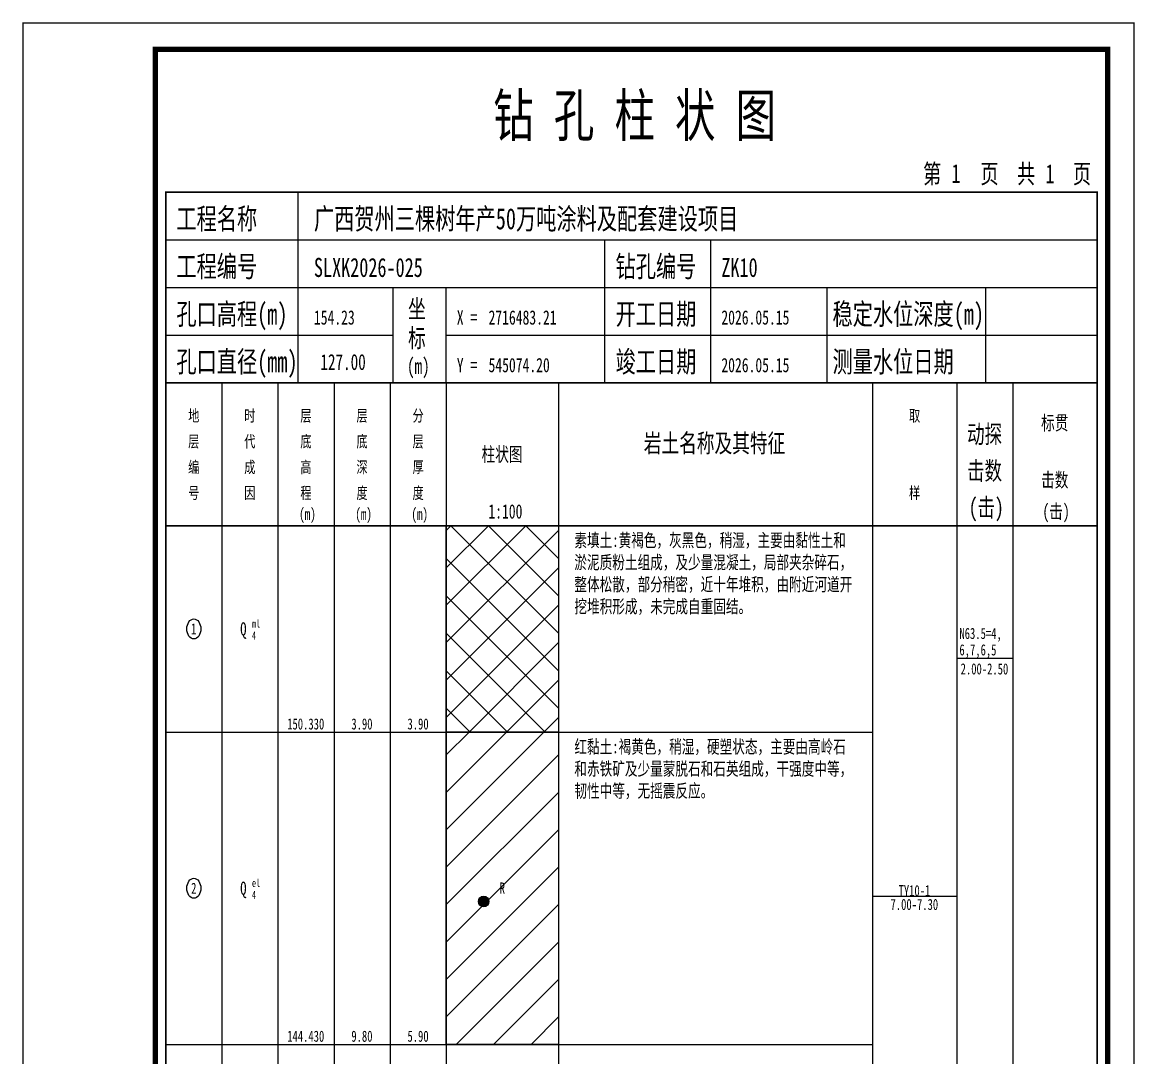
# Model space of a CAD drawing. Extents: x -27 to 2779, y -202 to 95.
# Drawn here: x 2096.9 to 2307.1, y -100.5 to 95.1 of the extents above; entities that cross this region are included whole.
import ezdxf
from ezdxf.enums import TextEntityAlignment as Align

# ---------------------------------------------------------------- set-up
doc = ezdxf.new("R2010")
doc.units = 0
doc.header["$MEASUREMENT"] = 0
doc.layers.add('ZZT_QYBJ', color=7, linetype='Continuous')
doc.layers.add('ZZT_TC', color=7, linetype='Continuous')
doc.styles.add('BODYCONTENT', font='simfang.ttf', dxfattribs={"width": 0.7, "height": 2.5})
doc.styles.add('BODYTITLE', font='simfang.ttf', dxfattribs={"width": 0.7, "height": 3.5})
doc.styles.add('LZ_FONT', font='simfang.ttf', dxfattribs={"width": 0.7, "height": 8})
doc.styles.add('LZ_PMT_BZ', font='simfang.ttf', dxfattribs={"width": 0.7, "height": 3})

# ---------------------------------------------------------------- blocks, each defined once
blk = doc.blocks.new('zztTLqy-yz', base_point=(1, 2))
blk.add_wipeout([(0, 0), (2, 0), (2, 2), (0, 2)])
h = blk.add_hatch(color=1)
edge = h.paths.add_edge_path()
edge.add_arc((1, 1), 1, 0, 360)
at = {"color": 1}
blk.add_circle((1, 1), 1, dxfattribs=at)
blk = doc.blocks.new('block10', base_point=(27, 229))
for p, q in [((52, 229), (52, 265)), ((27, 256), (203, 256)), ((110, 229), (110, 256)), ((130, 229), (130, 256)), ((27, 247), (203, 247)), ((70, 229), (70, 247)), ((80, 229), (80, 247)), ((152, 229), (152, 247)), ((182, 229), (182, 247)), ((27, 238), (70, 238)), ((80, 238), (203, 238))]:
    blk.add_line(p, q)
for points, const_width in [([(0, 0), (210, 0), (210, 297), (0, 297)], 0.25), ([(25, 5), (205, 5), (205, 292), (25, 292)], 1), ([(27, 265), (203, 265), (203, 17), (27, 17)], 0.3)]:
    blk.add_lwpolyline(points, close=True, dxfattribs=dict(const_width=const_width))
at = {"const_width": 0.3}
blk.add_lwpolyline([(27, 229), (203, 229)], dxfattribs=at)
at = {"width": 0.7}
for s, height, style, p in [('钻 孔 柱 状 图', 8, 'LZ_FONT', (88.9, 275.54)), ('第', 3.6, 'LZ_FONT', (170.12, 266.7)), (' 1', 3.6, 'LZ_FONT', (173.78, 266.75)), ('页', 3.6, 'LZ_FONT', (180.96, 266.7)), ('共', 3.6, 'LZ_FONT', (187.88, 266.7)), (' 1', 3.6, 'LZ_FONT', (191.54, 266.7)), ('页', 3.6, 'LZ_FONT', (198.44, 266.7)), ('工程名称', 4, 'LZ_FONT', (29, 258)), ('广西贺州三棵树年产50万吨涂料及配套建设项目', 4, 'LZ_FONT', (55, 258)), ('工程编号', 4, 'LZ_FONT', (29, 249)), ('SLXK2026-025', 3.6, 'LZ_FONT', (55, 249)), ('钻孔编号', 4, 'LZ_FONT', (112, 249)), ('ZK10', 3.6, 'LZ_FONT', (132, 249)), ('孔口高程(m)', 4, 'LZ_FONT', (29, 240)), ('坐', 3.5, 'LZ_FONT', (72.79, 241.24)), ('开工日期', 4, 'LZ_FONT', (112, 240)), ('稳定水位深度(m)', 4, 'LZ_FONT', (153, 240)), ('154.23', 2.7, 'LZ_FONT', (55, 240)), ('X =', 2.7, 'LZ_FONT', (82, 240)), ('2716483.21', 2.7, 'LZ_FONT', (88, 240)), ('2026.05.15', 2.7, 'LZ_FONT', (132, 240)), ('标', 3.5, 'LZ_FONT', (72.79, 235.7)), ('孔口直径(mm)', 4, 'LZ_FONT', (29, 231)), ('竣工日期', 4, 'LZ_FONT', (112, 231)), ('测量水位日期', 4, 'LZ_FONT', (153, 231)), ('127.00', 3, 'LZ_PMT_BZ', (56.22, 231.43)), ('(m) ', 3, 'LZ_FONT', (72.59, 230.65)), ('Y =', 2.7, 'LZ_FONT', (82, 231)), ('545074.20', 2.7, 'LZ_FONT', (88, 231)), ('2026.05.15', 2.7, 'LZ_FONT', (132, 231))]:
    blk.add_text(s, height=height, dxfattribs=dict(at, style=style)).set_placement(p)

msp = doc.modelspace()

# ---------------------------------------------------------------- hatches: boundary and pattern name
at = {"layer": 'ZZT_TC'}
h = msp.add_hatch(dxfattribs=at)
h.set_pattern_fill('GKSTT', color=256, style=0)
h.set_pattern_definition([(45, (0, 0), (-3.535534, 3.535534), []), (135, (0, 0), (-3.535534, -3.535534), [])])
h.paths.add_polyline_path([(2177.01, 0), (2198.22, 0), (2198.22, -39), (2177.01, -39)], flags=0)
h = msp.add_hatch(dxfattribs=at)
h.set_pattern_fill('GKHNT', color=256, style=0)
h.set_pattern_definition([(45, (0, 0), (-3.535534, 3.535534), [])])
h.paths.add_polyline_path([(2177.01, -39), (2198.22, -39), (2198.22, -98), (2177.01, -98)], flags=0)

# ---------------------------------------------------------------- linework, layer by layer
for p, q in [((2124, 27), (2124, -185)), ((2134.6, 27), (2134.6, -185)), ((2145.2, 27), (2145.2, -185)), ((2155.81, 27), (2155.81, -185)), ((2166.41, 27), (2166.41, -185)), ((2177.01, 27), (2177.01, -185)), ((2198.22, 27), (2198.22, -185)), ((2257.59, 27), (2257.59, -185)), ((2273.49, 27), (2273.49, -185)), ((2284.1, 27), (2284.1, -185)), ((2300, 27), (2300, -185)), ((2273.49, -25), (2284.1, -25)), ((2124, -39), (2134.6, -39)), ((2134.6, -39), (2145.2, -39)), ((2145.2, -39), (2155.81, -39)), ((2155.81, -39), (2166.41, -39)), ((2166.41, -39), (2177.01, -39)), ((2198.22, -39), (2257.59, -39)), ((2257.59, -70), (2273.49, -70)), ((2124, -98), (2134.6, -98)), ((2134.6, -98), (2145.2, -98)), ((2145.2, -98), (2155.81, -98)), ((2155.81, -98), (2166.41, -98)), ((2166.41, -98), (2177.01, -98)), ((2177.01, -98), (2198.22, -98)), ((2198.22, -98), (2257.59, -98))]:
    msp.add_line(p, q, dxfattribs=at)
at = {"layer": 'ZZT_TC', "color": 7, "const_width": 0.3}
msp.add_lwpolyline([(2124, 0), (2300, 0)], dxfattribs=at)
at = {"layer": 'ZZT_TC'}
for points in [[(2177.01, 0), (2198.22, 0), (2198.22, -39), (2177.01, -39)], [(2177.01, -39), (2198.22, -39), (2198.22, -98), (2177.01, -98)]]:
    msp.add_lwpolyline(points, close=True, dxfattribs=at)
at = {"layer": 'ZZT_TC', "color": 7}
for centre in [(2129.3, -19.5), (2129.3, -68.5)]:
    msp.add_ellipse(centre, major_axis=(0, 1.89), ratio=0.7, dxfattribs=at)

# ---------------------------------------------------------------- texts
at = {"layer": 'ZZT_TC', "color": 7, "style": 'BODYTITLE', "width": 0.7}
for s, height, p in [('地', 2.21, (2128.23, 19.03)), ('时', 2.21, (2138.83, 19.03)), ('层', 2.21, (2149.43, 19.03)), ('层', 2.21, (2160.04, 19.03)), ('分', 2.21, (2170.64, 19.03)), ('取', 2.21, (2264.47, 19.03)), ('标贯', 2.7, (2289.43, 17.28)), ('动探', 3.462, (2275.44, 14.54)), ('层', 2.21, (2128.23, 14.16)), ('代', 2.21, (2138.83, 14.16)), ('底', 2.21, (2149.43, 14.16)), ('底', 2.21, (2160.04, 14.16)), ('层', 2.21, (2170.64, 14.16)), ('岩土名称及其特征', 3.5, (2214.34, 12.8)), ('柱状图', 2.7, (2183.69, 11.34)), ('击数', 3.462, (2275.44, 7.62)), ('编', 2.21, (2128.23, 9.3)), ('成', 2.21, (2138.83, 9.3)), ('高', 2.21, (2149.43, 9.3)), ('深', 2.21, (2160.04, 9.3)), ('厚', 2.21, (2170.64, 9.3)), ('击数', 2.7, (2289.43, 6.48)), ('号', 2.21, (2128.23, 4.43)), ('因', 2.21, (2138.83, 4.43)), ('程', 2.21, (2149.43, 4.43)), ('度', 2.21, (2160.04, 4.43)), ('度', 2.21, (2170.64, 4.43)), ('样', 2.21, (2264.47, 4.43)), ('(击)', 3.462, (2275.76, 0.69)), ('(击)', 2.7, (2289.68, 0.54)), ('(m)', 2.213, (2149.2, 0.44)), ('(m)', 2.213, (2159.81, 0.44)), ('(m)', 2.213, (2170.41, 0.44)), ('1:100', 2.7, (2184.97, 0.54))]:
    msp.add_text(s, height=height, dxfattribs=at).set_placement(p, align=Align.BOTTOM_LEFT)
at = {"layer": 'ZZT_TC', "color": 7, "style": 'BODYCONTENT', "width": 0.7}
for s, height, p in [('1', 2.1, (2128.79, -20.55)), ('Q', 2.5, (2138.07, -20.75)), ('ml', 1.5, (2140.28, -19.25)), ('4', 1.5, (2140.28, -21.5)), ('N63.5=4,', 2.1, (2273.99, -21.4)), ('6,7,6,5', 2.1, (2273.99, -24.5)), ('2.00-2.50', 2.1, (2274.22, -28.1)), ('150.330', 2.1, (2146.95, -38.5)), ('3.90', 2.1, (2159.07, -38.5)), ('3.90', 2.1, (2169.68, -38.5)), ('Q', 2.5, (2138.07, -69.75)), ('el', 1.5, (2140.28, -68.25)), ('2', 2.1, (2128.79, -69.55)), ('4', 1.5, (2140.28, -70.5)), ('R', 2.1, (2187.11, -69.5)), ('TY10-1', 2.1, (2262.49, -70)), ('7.00-7.30', 2.1, (2260.97, -72.6)), ('144.430', 2.1, (2146.95, -97.5)), ('9.80', 2.1, (2159.07, -97.5)), ('5.90', 2.1, (2169.68, -97.5))]:
    msp.add_text(s, height=height, dxfattribs=at).set_placement(p)
at = {"layer": 'ZZT_TC', "color": 7, "char_height": 2.5, "width": 53.3735, "attachment_point": 1, "style": 'BODYCONTENT'}
for s, insert in [('素填土:黄褐色，灰黑色，稍湿，主要由黏性土和淤泥质粉土组成，及少量混凝土，局部夹杂碎石，整体松散，部分稍密，近十年堆积，由附近河道开挖堆积形成，未完成自重固结。', (2201.22, -1.5)), ('红黏土:褐黄色，稍湿，硬塑状态，主要由高岭石和赤铁矿及少量蒙脱石和石英组成，干强度中等，韧性中等，无摇震反应。', (2201.22, -40.5))]:
    msp.add_mtext(s, dxfattribs=dict(at, insert=insert))

# ---------------------------------------------------------------- next in the draw order: block references
at = {"layer": 'ZZT_QYBJ'}
msp.add_blockref('zztTLqy-yz', (2184.08, -70), dxfattribs=at)

# ---------------------------------------------------------------- next in the draw order: linework, layer by layer
at = {"layer": 'ZZT_TC', "color": 7, "const_width": 0.3, "flags": 128}
msp.add_lwpolyline([(2124, 27), (2300, 27), (2300, -185), (2124, -185)], close=True, dxfattribs=at)

# ---------------------------------------------------------------- next in the draw order: block references
at = {"layer": 'ZZT_TC'}
msp.add_blockref('block10', (2124, 27), dxfattribs=at)

doc.saveas('drawing.dxf')
